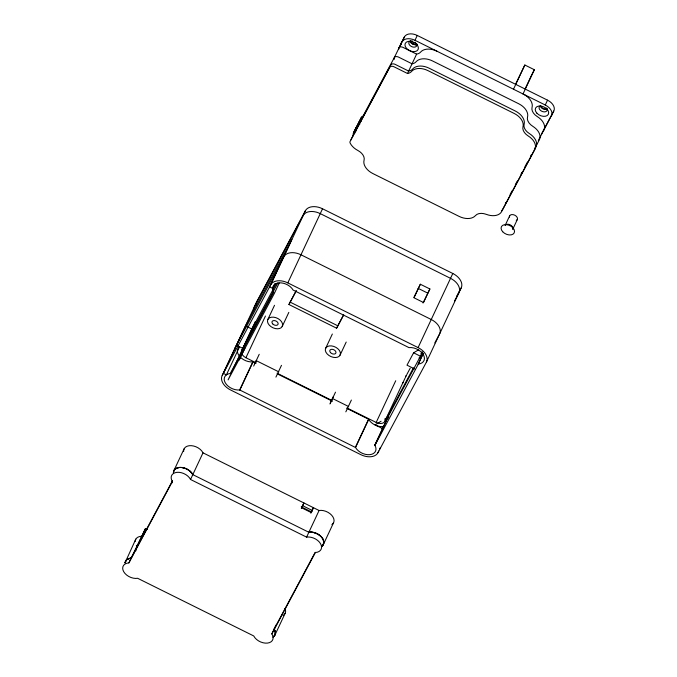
<?xml version="1.0" encoding="UTF-8"?>
<svg xmlns="http://www.w3.org/2000/svg" width="677" height="677" viewBox="0 0 677 677"><rect width="100%" height="100%" fill="white"/><g stroke="black" fill="none" stroke-linecap="round" stroke-linejoin="round"><path stroke-width="1.02" d="M322.117 546.111A10.646 6.998 25.1 0 0 321.211 536.759A10.646 6.998 25.1 0 0 308.864 532.283L192.801 474.628C190.592 470.523 186.048 468.002 181.495 467.494A10.646 6.998 25.1 0 0 173.405 472.783L173.871 470.659L184.085 448.859M173.405 472.749C173.371 468.67 178.059 466.969 181.495 467.494A10.646 6.998 25.1 0 1 192.801 474.628C189.552 468.45 178.677 464.126 173.871 470.659M398.702 48.312L404.423 36.896A10.646 6.998 25.1 0 1 417.26 35.449L547.532 100.162A10.646 6.998 25.1 0 1 553.769 111.079L538.333 140.528M273.872 636.515L275.404 632.995L274.134 629.077L315.186 552.314M244.862 348.266L239.226 360.012L240.504 357.287M253.68 366.071L259.232 354.283M275.92 377.123L281.48 365.326M329.936 403.949L335.496 392.161M345.829 411.844L351.38 400.056M273.28 636.998C275.971 635.28 275.861 631.438 274.134 629.077A10.646 6.998 25.1 0 1 273.347 636.947M172.39 480.932L131.143 558.051L126.785 559.557L124.966 562.942L135.806 539.112M276.047 624.989L271.858 633.926A10.646 6.998 25.1 0 1 267.449 643.091A10.646 6.998 25.1 0 1 253.74 635.957L137.668 578.302A10.646 6.998 25.1 0 1 123.688 571.676A10.646 6.998 25.1 0 1 128.875 562.9L145.496 528.509L147.315 529.406M145.496 528.509L135.29 550.308L136.085 550.697M172.271 480.992L171.628 482.354L172.423 482.752M222.242 375.405L256.955 301.29L305.412 210.699A14.2 9.334 25.1 0 1 322.531 208.77L452.803 273.483A14.2 9.334 25.1 0 1 461.113 288.038L426.392 362.144L377.935 452.744A14.2 9.334 25.1 0 1 360.824 454.665L230.544 389.952A14.2 9.334 25.1 0 1 222.242 375.405L270.698 284.805L305.412 210.699M274.845 283.697L272.645 288.385L269.598 286.87L291.829 239.396L245.582 325.874L223.342 373.34L226.397 374.855L239.556 346.768A11.357 7.464 25.1 0 0 239.785 356.593A11.357 7.464 25.1 0 0 252.826 361.848L239.666 389.944A11.357 7.464 25.1 0 1 225.272 382.801A11.357 7.464 25.1 0 1 230.273 373.484L273.736 292.227A11.357 7.464 25.1 0 1 278.712 282.893A11.357 7.464 25.1 0 1 293.099 290.044L408.967 347.606A11.357 7.464 25.1 0 1 423.362 354.748A11.357 7.464 25.1 0 1 418.369 364.065L374.906 445.331A11.357 7.464 25.1 0 1 369.93 454.656A11.357 7.464 25.1 0 1 355.535 447.505L239.666 389.944M256.295 362.897L245.912 357.735A7.1 4.663 25.1 0 1 241.757 350.466L253.883 324.579M254.222 323.86L255.229 321.702M276.301 283.468L251.937 329.03L228.107 379.89L274.363 293.412L279.22 283.054M245.912 357.735L265.443 316.032M271.858 633.926L315.389 552.534A10.646 6.998 25.1 0 0 320.576 543.758A10.646 6.998 25.1 0 0 306.596 537.132L190.533 479.477L203.007 452.837A10.646 6.998 25.1 0 0 191.354 445.669A10.646 6.998 25.1 0 0 183.645 451.525M353.25 135.696A10.646 6.998 25.1 0 1 353.699 132.337L361.476 117.197A3.546 2.336 25.1 0 1 363.185 116.199M361.476 117.197L353.699 132.337M267.897 319.417L274.515 305.285M270.698 284.805A14.2 9.334 25.1 0 1 287.81 282.884L322.531 208.77M404.423 36.896L394.31 57.604L354.663 131.727M239.92 389.918L253.08 361.823L255.788 363.168M254.907 363.321L256.185 360.596M343.527 315.237L336.596 328.193L288.935 304.515L296.01 290.992M402.155 41.737A10.646 6.998 25.1 0 1 414.993 40.298L417.26 35.449M282.199 326.517A7.989 5.247 25.1 0 0 273.618 317.174A7.989 5.247 25.1 0 0 269.328 325.205A7.989 5.247 25.1 0 0 282.199 326.517L288.817 312.385M407.512 73.497A10.646 6.998 25.1 0 0 411.574 71.415A14.2 9.334 25.1 0 1 427.932 70.611L514.173 113.448A14.2 9.334 25.1 0 1 522.982 126.76A10.646 6.998 25.1 0 0 528.255 136.001A14.2 9.334 25.1 0 1 534.788 149.566L501.598 211.63A14.2 9.334 25.1 0 1 486.34 214.364A10.646 6.998 25.1 0 0 475.466 215.591A14.2 9.334 25.1 0 1 459.116 216.395L372.866 173.557A14.2 9.334 25.1 0 1 364.065 160.246A10.646 6.998 25.1 0 0 357.786 150.429A14.2 9.334 25.1 0 1 350.204 143.185A3.546 2.336 25.1 0 1 350.127 141.417L389.774 67.294A3.546 2.336 25.1 0 1 394.056 66.811L407.512 73.497L416.592 54.118A10.646 6.998 25.1 0 0 420.645 52.044A14.2 9.334 25.1 0 1 437.003 51.232M325.73 348.139L332.348 334.015M336.596 328.193L343.671 314.67M340.023 355.239A7.989 5.247 25.1 0 0 331.451 345.905A7.989 5.247 25.1 0 0 327.152 353.927A7.989 5.247 25.1 0 0 340.023 355.239L346.201 342.054M330.317 403.018L333.296 396.663M413.918 297.398L420.349 284.238L429.887 288.969L423.531 302.534L414.002 297.795L420.349 284.238M515.654 84.033L524.836 65.009L534.373 69.739L523.025 93.959M513.496 89.229L524.836 65.009M306.596 537.132L319.079 510.492A10.646 6.998 25.1 0 1 331.662 515.214A10.646 6.998 25.1 0 1 331.891 524.641M355.417 447.285L368.576 419.19L346.92 408.434M423.023 303.034L429.887 288.969M355.535 447.505L368.703 419.41A11.357 7.464 25.1 0 0 384.003 426.417M525.183 88.763L532.164 73.861M274.93 635.085L285.144 613.294M346.92 407.918L376.184 422.448L395.723 380.745M322.015 546.195L323.208 544.841L333.414 523.042M426.392 362.144A14.2 9.334 25.1 0 0 418.09 347.597L452.803 273.483M376.184 422.448A7.1 4.663 25.1 0 0 384.748 421.492L404.956 378.35M405.286 377.631L406.302 375.473A7.1 4.663 25.1 0 1 405.794 376.167M374.779 445.111L387.938 417.015L422.702 352.032M374.906 445.331L388.065 417.235A11.357 7.464 25.1 0 1 388.471 418.031M418.115 364.091L423.049 353.555M418.369 364.065L423.303 353.529M377.935 452.744L378.765 450.984M379.585 449.232L380.406 447.472M551.493 115.919A10.646 6.998 25.1 0 0 545.264 105.011L547.532 100.162M505.127 225.466L509.671 215.777M512.76 229.258L517.296 219.568M323.208 544.841C325.967 537.106 315.609 531.174 308.864 532.283C315.973 530.48 328.54 539.434 321.71 546.424M241.757 350.466L277.849 282.978M128.875 562.9L172.407 481.508A10.646 6.998 25.1 0 1 176.815 472.351A10.646 6.998 25.1 0 1 190.533 479.477M288.935 304.515L296.357 290.636M532.604 73.04L534.373 69.739M301.739 507.09L303.939 502.969L301.671 507.809L311.2 512.548L313.468 507.708L311.268 511.82M301.299 508.503L302.771 505.753L312.3 510.492L310.836 513.234M418.758 349.713L413.596 352.81L406.987 365.165L414.789 369.041M406.733 374.669L410.194 368.195M384.748 421.492L413.419 367.873M420.84 354.003L421.949 351.93M541.405 134.19L553.769 111.079M510.094 194.527L512.074 190.821M515.349 184.703L517.194 181.25M520.994 174.15L521.984 172.296M524.963 166.737L527.434 162.108M530.413 156.548L531.403 154.695M534.373 149.135L539.332 139.877A14.2 9.334 25.1 0 0 532.791 126.311A10.646 6.998 25.1 0 1 527.518 117.07A14.2 9.334 25.1 0 0 518.717 103.759L432.468 60.922A14.2 9.334 25.1 0 0 416.11 61.734A10.646 6.998 25.1 0 1 412.048 63.807L398.592 57.122A3.546 2.336 25.1 0 0 395.089 56.876A3.546 2.336 25.1 0 0 394.336 59.271M502.732 209.201L535.922 147.137A14.2 9.334 25.1 0 0 529.389 133.581A10.646 6.998 25.1 0 1 524.116 124.34A14.2 9.334 25.1 0 0 515.315 111.028L429.066 68.182A14.2 9.334 25.1 0 0 412.708 68.995A10.646 6.998 25.1 0 1 408.646 71.077L395.19 64.391A3.546 2.336 25.1 0 0 390.908 64.865L351.261 138.988A3.546 2.336 25.1 0 0 351.075 139.826M456.662 296.357L461.113 288.038M454.512 300.969L458.845 292.879A14.2 9.334 25.1 0 0 450.535 278.332L320.263 213.619A14.2 9.334 25.1 0 0 303.144 215.54L254.687 306.131A14.2 9.334 25.1 0 0 253.96 309.609M434.795 342.951L439.551 334.049A14.2 9.334 25.1 0 0 431.249 319.502L300.977 254.789A14.2 9.334 25.1 0 0 283.858 256.71L235.401 347.309A14.2 9.334 25.1 0 0 234.665 350.017M125.6 560.911L127.775 558.923L131.143 558.051A10.646 6.998 25.1 0 0 124.991 562.705M272.949 637.209L273.584 636.769M419.029 357.947L420.747 356.914M381.075 421.263L375.05 424.877L382.852 428.744A14.2 9.334 25.1 0 1 381.913 428.693M384.511 419.198L388.81 416.626M414.993 40.298L545.264 105.011M416.592 54.118L403.128 47.432A3.546 2.336 25.1 0 0 399.76 47.128A3.546 2.336 25.1 0 0 398.77 49.303M418.149 288.351L427.686 293.09M287.81 282.884L418.09 347.597M413.596 352.81L421.399 356.686M290.069 302.094L337.73 325.764M245.582 325.874L251.937 329.03M236.501 345.245L242.857 348.401M256.507 360.782L278.755 371.825M332.771 398.66L348.655 406.547M277.062 373.213L331.857 400.429M277.443 373.924L332.483 401.266M203.007 452.837L319.079 510.492M301.248 506.845L311.665 512.015M256.228 304.768A14.2 9.334 25.1 0 1 256.955 301.29M403.467 382.674A14.2 9.334 25.1 0 1 402.485 382.607M284.958 608.403A10.646 6.998 25.1 0 1 283.096 615.452M137.558 546.931A10.646 6.998 25.1 0 1 136.331 545.315M135.155 541.515A10.646 6.998 25.1 0 1 141.358 536.26M355.518 130.856A10.646 6.998 25.1 0 1 355.967 127.488M401.139 44.724A3.546 2.336 25.1 0 1 401.123 43.074M416.693 43.726A3.546 2.336 25.1 0 1 412.97 43.743A3.546 2.336 25.1 0 1 410.592 40.874M546.669 108.633A3.546 2.336 25.1 0 1 543.242 108.455A3.546 2.336 25.1 0 1 540.915 105.942M505.761 202.541A14.2 9.334 25.1 0 1 505.33 203.1M354.74 133.496A3.546 2.336 25.1 0 1 356.551 130.72M502.359 209.802A14.2 9.334 25.1 0 1 501.42 210.885M523.253 94.078A14.2 9.334 25.1 0 1 532.054 107.381A10.646 6.998 25.1 0 0 537.335 116.622A14.2 9.334 25.1 0 1 543.868 130.187M359.732 124.644A14.2 9.334 25.1 0 1 359.275 123.806A3.546 2.336 25.1 0 1 361.23 121.022M505.355 225.136A4.257 2.801 25.1 0 1 510.399 224.959A4.257 2.801 25.1 0 1 512.844 229.071M509.485 217.122A4.257 2.801 25.1 0 1 514.799 215.201A4.257 2.801 25.1 0 1 516.263 220.49M413.114 44.107A1.777 1.168 25.1 0 1 413.571 42.507A1.777 1.168 25.1 0 1 415.906 43.404A1.777 1.168 25.1 0 1 415.45 45.004M546.525 108.041A4.257 2.801 25.1 0 1 545.45 111.739A4.257 2.801 25.1 0 1 539.992 109.894A4.257 2.801 25.1 0 1 540.322 105.95M547.295 109.014A4.257 2.801 25.1 0 1 543.106 108.904A4.257 2.801 25.1 0 1 540.238 105.798M416.448 43.641A4.257 2.801 25.1 0 1 414.07 47.162A4.257 2.801 25.1 0 1 408.849 43.616A4.257 2.801 25.1 0 1 412.648 41.06M415.145 42.194A4.257 2.801 25.1 0 1 415.45 42.448M417.015 44.301A4.257 2.801 25.1 0 1 412.826 44.191A4.257 2.801 25.1 0 1 409.966 41.085M272.696 323.885A3.283 2.158 25.1 0 0 277.985 324.427A3.283 2.158 25.1 0 0 274.456 320.585A3.283 2.158 25.1 0 0 272.696 323.885M330.52 352.607A3.283 2.158 25.1 0 0 335.817 353.149A3.283 2.158 25.1 0 0 332.289 349.315A3.283 2.158 25.1 0 0 330.52 352.607M502.723 231.771A7.1 4.663 25.1 0 0 514.165 232.939A7.1 4.663 25.1 0 0 506.54 224.637A7.1 4.663 25.1 0 0 502.723 231.771M536.878 113.177A7.1 4.663 25.1 0 0 548.319 114.345A7.1 4.663 25.1 0 0 540.695 106.044A7.1 4.663 25.1 0 0 536.878 113.177M406.598 48.465A7.1 4.663 25.1 0 0 418.039 49.633A7.1 4.663 25.1 0 0 410.414 41.331A7.1 4.663 25.1 0 0 406.598 48.465"/></g></svg>
